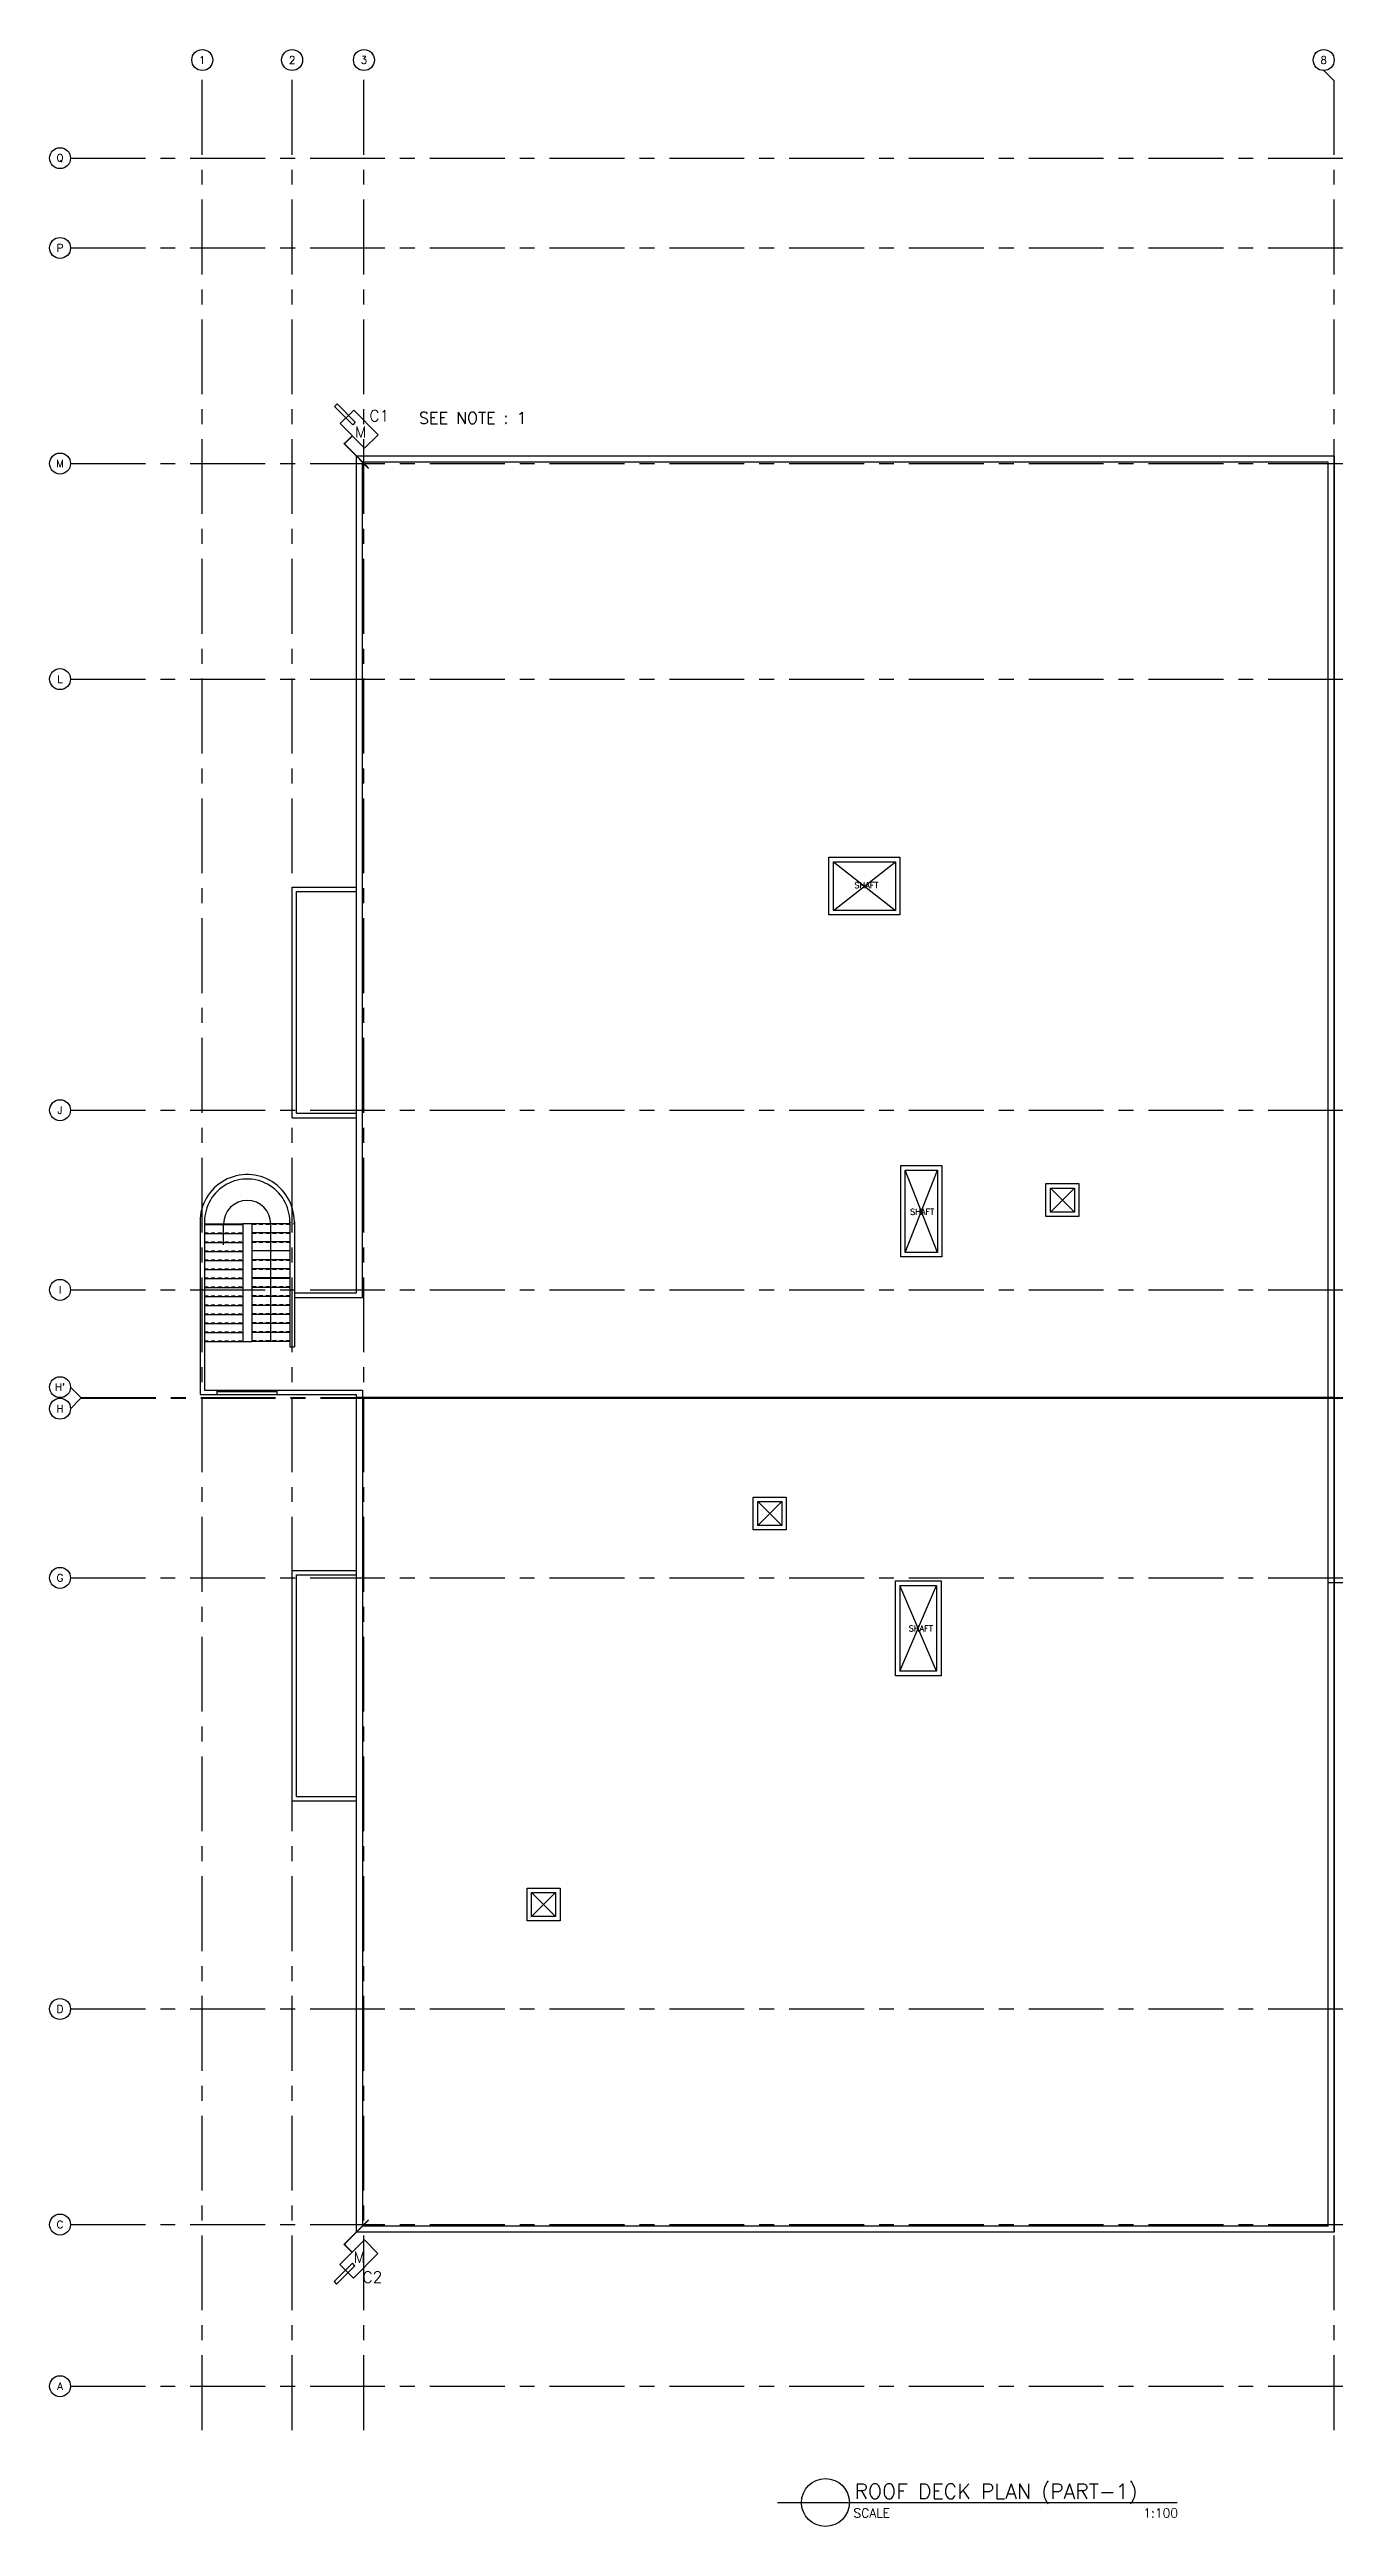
# Model space of a CAD drawing. Extents: x 89222.2 to 89308.7, y 39917.8 to 40003.3.
# Drawn here: x 89222.2 to 89265.2, y 39918.4 to 40001.1 of the extents above; entities that cross this region are included whole.
import ezdxf
from ezdxf.enums import TextEntityAlignment as Align

# ---------------------------------------------------------------- set-up
doc = ezdxf.new("R2010")
doc.units = 0
doc.header["$MEASUREMENT"] = 0
doc.linetypes.add('CENTERX2', pattern=[4, 2.5, -0.5, 0.5, -0.5])
doc.linetypes.add('HIDDEN2', pattern=[0.1875, 0.125, -0.0625])
doc.layers.get('0').update_dxf_attribs({"color": 11, "linetype": 'CONTINUOUS'})
for name, color, linetype in [('AX', 11, 'CONTINUOUS'), ('AX-CR', 11, 'CONTINUOUS'), ('AX-TXT', 11, 'CONTINUOUS'), ('AXES', 11, 'CENTERX2'), ('COL', 11, 'CONTINUOUS'), ('E-CCTV', 4, 'CONTINUOUS'), ('E-TV', 4, 'CONTINUOUS'), ('EJ', 11, 'CONTINUOUS'), ('PROJ-L', 11, 'CONTINUOUS'), ('ROOF', 11, 'CONTINUOUS'), ('SHAFT', 11, 'CONTINUOUS'), ('SHAFTS', 11, 'CONTINUOUS'), ('STR', 11, 'CONTINUOUS'), ('TEXT', 11, 'CONTINUOUS'), ('TITLETEXT', 11, 'CONTINUOUS'), ('TXT', 3, 'CONTINUOUS'), ('WALL', 11, 'CONTINUOUS'), ('WIN', 11, 'CONTINUOUS')]:
    doc.layers.add(name, color=color, linetype=linetype)
doc.styles.add('ROMANS', font='ROMANS.shx')

# ---------------------------------------------------------------- blocks, each defined once
blk = doc.blocks.new('AXU')
at = {"layer": 'AX-CR'}
blk.add_circle((0, 350), 350, dxfattribs=at)
at = {"layer": 'AX-TXT', "style": 'ROMANS'}
blk.add_attdef('AX', text='', height=250, dxfattribs=at).set_placement((0, 350), align=Align.MIDDLE)
blk = doc.blocks.new('AXL')
at = {"layer": 'AX-CR'}
blk.add_circle((-350, 0), 350, dxfattribs=at)
at = {"layer": 'AX-TXT', "style": 'ROMANS'}
blk.add_attdef('AX', text='', height=250, dxfattribs=at).set_placement((-350, 0), align=Align.MIDDLE)

msp = doc.modelspace()

# ---------------------------------------------------------------- linework, layer by layer
for p, q in [((89228.999, 39961.9), (89228.699, 39961.9)), ((89228.699, 39961.9), (89228.699, 39957.98)), ((89228.999, 39961.9), (89228.999, 39957.98)), ((89229.11, 39960.1), (89228.999, 39960.1)), ((89229.078, 39960.08), (89228.999, 39960.08)), ((89228.699, 39957.98), (89228.999, 39957.98))]:
    msp.add_line(p, q)
at = {"layer": 'AXES'}
for p, q in [((89227.349, 39921.615), (89227.349, 40000.428)), ((89230.349, 39921.615), (89230.349, 40000.428)), ((89232.749, 39921.615), (89232.749, 40000.428)), ((89265.149, 40000.078), (89264.799, 40000.428)), ((89265.149, 39921.615), (89265.149, 40000.078)), ((89222.949, 39997.5), (89290.989, 39997.5)), ((89222.949, 39994.5), (89290.989, 39994.5)), ((89222.949, 39987.3), (89290.989, 39987.3)), ((89222.949, 39980.1), (89290.989, 39980.1)), ((89222.949, 39965.7), (89290.989, 39965.7)), ((89222.949, 39959.7), (89290.989, 39959.7)), ((89223.299, 39956.1), (89222.949, 39956.45)), ((89223.299, 39956.08), (89222.949, 39955.73)), ((89223.299, 39956.1), (89290.989, 39956.1)), ((89223.299, 39956.08), (89290.989, 39956.08)), ((89222.949, 39950.08), (89290.989, 39950.08)), ((89222.949, 39935.68), (89290.989, 39935.68)), ((89222.949, 39928.48), (89290.989, 39928.48)), ((89264.989, 39928.48), (89307.948, 39928.48)), ((89222.949, 39923.08), (89290.989, 39923.08))]:
    msp.add_line(p, q, dxfattribs=at)
at = {"layer": 'COL'}
for p, q in [((89248.274, 39974.15), (89250.649, 39974.15)), ((89248.274, 39972.225), (89248.274, 39974.15)), ((89250.649, 39974.15), (89250.649, 39972.743)), ((89250.649, 39972.225), (89248.274, 39972.225)), ((89250.649, 39972.743), (89250.649, 39972.225)), ((89250.5, 39949.98), (89252.024, 39949.98)), ((89250.5, 39946.81), (89250.5, 39949.98)), ((89250.65, 39949.83), (89251.874, 39949.83)), ((89250.65, 39946.96), (89250.65, 39949.83)), ((89251.874, 39949.83), (89251.874, 39946.96)), ((89252.024, 39949.98), (89252.024, 39946.81)), ((89252.024, 39946.81), (89250.5, 39946.81)), ((89251.874, 39946.96), (89250.65, 39946.96))]:
    msp.add_line(p, q, dxfattribs=at)
for points in [[(89248.424, 39974), (89250.499, 39974), (89250.499, 39972.375), (89248.424, 39972.375)], [(89250.674, 39963.85), (89252.049, 39963.85), (89252.049, 39960.8), (89250.674, 39960.8)], [(89250.824, 39963.7), (89251.899, 39963.7), (89251.899, 39960.95), (89250.824, 39960.95)], [(89255.524, 39963.25), (89256.624, 39963.25), (89256.624, 39962.15), (89255.524, 39962.15)], [(89255.674, 39963.1), (89256.474, 39963.1), (89256.474, 39962.3), (89255.674, 39962.3)], [(89245.749, 39952.78), (89246.849, 39952.78), (89246.849, 39951.68), (89245.749, 39951.68)], [(89245.899, 39952.63), (89246.699, 39952.63), (89246.699, 39951.83), (89245.899, 39951.83)], [(89238.199, 39939.72), (89239.299, 39939.72), (89239.299, 39938.62), (89238.199, 39938.62)], [(89238.349, 39939.57), (89239.149, 39939.57), (89239.149, 39938.77), (89238.349, 39938.77)]]:
    msp.add_lwpolyline(points, close=True, dxfattribs=at)
at = {"layer": 'E-CCTV', "color": 4, "const_width": 0.05}
for points in [[(89232.358, 39988.223), (89232.093, 39987.962), (89232.905, 39987.138)], [(89232.352, 39927.557), (89232.089, 39927.822), (89232.909, 39928.638)]]:
    msp.add_lwpolyline(points, dxfattribs=at)
at = {"layer": 'E-CCTV', "color": 4, "linetype": 'Continuous'}
for points in [[(89231.854, 39989.291), (89232.458, 39988.679), (89232.372, 39988.594), (89231.768, 39989.207)], [(89232.411, 39989.088), (89233.223, 39988.263), (89232.765, 39987.811), (89231.952, 39988.636)], [(89232.396, 39926.692), (89233.216, 39927.509), (89232.762, 39927.966), (89231.941, 39927.149)], [(89231.837, 39926.494), (89232.446, 39927.101), (89232.361, 39927.186), (89231.752, 39926.58)]]:
    msp.add_3dface(points, dxfattribs=at)
at = {"layer": 'EJ'}
for p, q in [((89265.149, 39928.23), (89265.149, 39987.55)), ((89232.499, 39956.1), (89307.948, 39956.1)), ((89232.499, 39956.08), (89307.948, 39956.08))]:
    msp.add_line(p, q, dxfattribs=at)
at = {"layer": 'EJ', "color": 8}
msp.add_line((89265.149, 39977.5), (89265.149, 39959.45), dxfattribs=at)
at = {"layer": 'PROJ-L'}
for p, q in [((89230.349, 39973.15), (89232.499, 39973.15)), ((89230.349, 39965.451), (89230.349, 39973.15)), ((89230.499, 39973), (89232.499, 39973)), ((89230.499, 39965.601), (89230.499, 39973)), ((89230.349, 39965.451), (89232.499, 39965.451)), ((89230.499, 39965.601), (89232.499, 39965.601)), ((89230.349, 39950.33), (89232.499, 39950.33)), ((89230.349, 39942.631), (89230.349, 39950.33)), ((89230.499, 39950.18), (89232.499, 39950.18)), ((89230.499, 39942.781), (89230.499, 39950.18)), ((89230.349, 39942.631), (89232.499, 39942.631)), ((89230.499, 39942.781), (89232.499, 39942.781))]:
    msp.add_line(p, q, dxfattribs=at)
at = {"layer": 'ROOF'}
for p, q in [((89232.499, 39959.6), (89232.499, 39987.55)), ((89265.149, 39987.55), (89232.499, 39987.55)), ((89232.699, 39959.45), (89232.699, 39987.35)), ((89264.949, 39987.35), (89232.699, 39987.35)), ((89264.949, 39928.43), (89264.949, 39987.35)), ((89265.149, 39987.55), (89265.149, 39928.23)), ((89230.424, 39959.6), (89232.499, 39959.6)), ((89230.424, 39959.45), (89232.699, 39959.45)), ((89229.849, 39956.35), (89232.699, 39956.35)), ((89232.699, 39956.35), (89232.699, 39950.33)), ((89230.424, 39956.2), (89232.499, 39956.2)), ((89232.499, 39928.23), (89232.499, 39956.2)), ((89265.149, 39956.1), (89232.499, 39956.1)), ((89265.149, 39956.08), (89232.499, 39956.08)), ((89232.699, 39950.33), (89232.699, 39928.43)), ((89264.949, 39949.93), (89274.989, 39949.93)), ((89265.149, 39928.23), (89232.499, 39928.23)), ((89264.949, 39928.43), (89232.699, 39928.43))]:
    msp.add_line(p, q, dxfattribs=at)
at = {"layer": 'SHAFTS', "color": 97, "linetype": 'Continuous'}
for p, q in [((89248.424, 39972.375), (89250.499, 39974)), ((89248.424, 39974), (89250.499, 39972.375)), ((89248.424, 39972.375), (89250.499, 39974)), ((89251.899, 39960.95), (89250.824, 39963.7)), ((89250.824, 39960.95), (89251.899, 39963.7)), ((89256.474, 39963.1), (89255.674, 39962.3)), ((89255.674, 39963.1), (89256.474, 39962.3)), ((89245.899, 39952.63), (89246.699, 39951.83)), ((89246.699, 39952.63), (89245.899, 39951.83)), ((89251.874, 39946.96), (89250.649, 39949.83)), ((89250.649, 39946.96), (89251.874, 39949.83)), ((89238.349, 39939.57), (89239.149, 39938.77)), ((89239.149, 39939.57), (89238.349, 39938.77))]:
    msp.add_line(p, q, dxfattribs=at)
at = {"layer": 'SHAFTS'}
msp.add_line((89248.424, 39974), (89250.499, 39972.375), dxfattribs=at)
at = {"layer": 'SHAFTS', "linetype": 'Continuous'}
for p, q in [((89251.899, 39960.95), (89250.824, 39963.7)), ((89250.824, 39960.95), (89251.899, 39963.7)), ((89251.874, 39946.96), (89250.649, 39949.83)), ((89250.649, 39946.96), (89251.874, 39949.83))]:
    msp.add_line(p, q, dxfattribs=at)
at = {"layer": 'STR', "linetype": 'HIDDEN2'}
for p, q in [((89227.424, 39961.9), (89228.699, 39961.9)), ((89227.424, 39961.88), (89228.699, 39961.88)), ((89227.424, 39961.6), (89228.699, 39961.6)), ((89227.424, 39961.3), (89228.699, 39961.3)), ((89230.274, 39961.88), (89228.999, 39961.88)), ((89230.274, 39961.58), (89228.999, 39961.58)), ((89230.274, 39961.28), (89228.999, 39961.28)), ((89227.424, 39961), (89228.699, 39961)), ((89227.424, 39960.98), (89228.699, 39960.98)), ((89227.424, 39960.7), (89228.699, 39960.7)), ((89227.424, 39960.4), (89228.699, 39960.4)), ((89230.274, 39960.68), (89228.999, 39960.68)), ((89230.274, 39960.38), (89228.999, 39960.38)), ((89227.424, 39960.1), (89228.699, 39960.1)), ((89227.424, 39959.8), (89228.699, 39959.8)), ((89230.274, 39959.8), (89228.999, 39959.8)), ((89227.424, 39959.5), (89228.699, 39959.5)), ((89227.424, 39959.2), (89228.699, 39959.2)), ((89227.424, 39958.9), (89228.699, 39958.9)), ((89230.274, 39959.5), (89228.999, 39959.5)), ((89230.274, 39959.2), (89228.999, 39959.2)), ((89230.274, 39958.9), (89228.999, 39958.9)), ((89227.424, 39958.6), (89228.699, 39958.6)), ((89227.424, 39958.3), (89228.699, 39958.3)), ((89227.424, 39958), (89228.699, 39958)), ((89230.274, 39958.6), (89228.999, 39958.6)), ((89230.274, 39958.3), (89228.999, 39958.3)), ((89230.274, 39958), (89228.999, 39958))]:
    msp.add_line(p, q, dxfattribs=at)
at = {"layer": 'STR'}
for p, q in [((89227.424, 39961.9), (89228.699, 39961.9)), ((89227.424, 39961.88), (89228.699, 39961.88)), ((89227.424, 39961.58), (89228.699, 39961.58)), ((89227.424, 39961.28), (89228.699, 39961.28)), ((89228.061, 39961.207), (89228.061, 39961.902)), ((89230.274, 39961.9), (89228.999, 39961.9)), ((89230.274, 39961.6), (89228.999, 39961.6)), ((89230.274, 39961.3), (89228.999, 39961.3)), ((89229.636, 39957.98), (89229.636, 39961.902)), ((89227.424, 39960.98), (89228.699, 39960.98)), ((89227.424, 39960.68), (89228.699, 39960.68)), ((89227.424, 39960.38), (89228.699, 39960.38)), ((89230.274, 39961), (89228.999, 39961)), ((89230.274, 39960.7), (89228.999, 39960.7)), ((89230.274, 39960.4), (89228.999, 39960.4)), ((89227.424, 39960.08), (89228.699, 39960.08)), ((89227.424, 39959.78), (89228.699, 39959.78)), ((89230.274, 39960.1), (89228.999, 39960.1)), ((89230.274, 39960.08), (89228.999, 39960.08)), ((89230.274, 39959.78), (89228.999, 39959.78)), ((89227.424, 39959.48), (89228.699, 39959.48)), ((89227.424, 39959.18), (89228.699, 39959.18)), ((89227.424, 39958.88), (89228.699, 39958.88)), ((89230.274, 39959.48), (89228.999, 39959.48)), ((89230.274, 39959.18), (89228.999, 39959.18)), ((89230.274, 39958.88), (89228.999, 39958.88)), ((89227.424, 39958.58), (89228.699, 39958.58)), ((89227.424, 39958.28), (89228.699, 39958.28)), ((89227.424, 39957.98), (89228.699, 39957.98)), ((89230.274, 39958.58), (89228.999, 39958.58)), ((89230.274, 39958.28), (89228.999, 39958.28)), ((89230.274, 39957.98), (89228.999, 39957.98))]:
    msp.add_line(p, q, dxfattribs=at)
msp.add_arc((89228.849, 39961.902), 0.787, 0, 180, dxfattribs=at)
at = {"layer": 'TEXT'}
msp.add_line((89246.557, 39919.196), (89259.908, 39919.196), dxfattribs=at)
msp.add_circle((89248.16, 39919.196), 0.8, dxfattribs=at)
at = {"layer": 'WALL'}
for p, q in [((89227.274, 39961.975), (89227.274, 39956.2)), ((89227.424, 39961.975), (89227.424, 39956.35)), ((89230.274, 39961.975), (89230.274, 39957.8)), ((89230.424, 39961.975), (89230.424, 39957.8)), ((89230.274, 39957.8), (89230.424, 39957.8)), ((89227.424, 39956.35), (89227.849, 39956.35)), ((89227.849, 39956.2), (89227.849, 39956.35)), ((89229.849, 39956.2), (89229.849, 39956.35)), ((89227.274, 39956.2), (89227.849, 39956.2)), ((89229.849, 39956.2), (89230.424, 39956.2))]:
    msp.add_line(p, q, dxfattribs=at)
for radius, start, end in [(1.575, 356.52974, 180), (1.425, 356.16393, 180.00002)]:
    msp.add_arc((89228.849, 39961.975), radius, start, end, dxfattribs=at)
at = {"layer": 'WIN'}
for p, q in [((89227.849, 39956.35), (89229.849, 39956.35)), ((89227.849, 39956.3), (89229.849, 39956.3)), ((89227.849, 39956.2), (89229.849, 39956.2))]:
    msp.add_line(p, q, dxfattribs=at)

# ---------------------------------------------------------------- block references
at = {"layer": 'AX', "xscale": 0.001, "yscale": 0.001, "zscale": 0.001}
for name, p, values in [('AXU', (89227.349, 40000.428), {'AX': '1'}), ('AXU', (89230.349, 40000.428), {'AX': '2'}), ('AXU', (89232.749, 40000.428), {'AX': '3'}), ('AXU', (89264.799, 40000.428), {'AX': '8'}), ('AXL', (89222.949, 39997.5), {'AX': 'Q'}), ('AXL', (89222.949, 39994.5), {'AX': 'P'}), ('AXL', (89222.949, 39987.3), {'AX': 'M'}), ('AXL', (89222.949, 39980.1), {'AX': 'L'}), ('AXL', (89222.949, 39965.7), {'AX': 'J'}), ('AXL', (89222.949, 39959.7), {'AX': 'I'}), ('AXL', (89222.949, 39956.45), {'AX': "H'"}), ('AXL', (89222.949, 39955.73), {'AX': 'H'}), ('AXL', (89222.949, 39950.08), {'AX': 'G'}), ('AXL', (89222.949, 39935.68), {'AX': 'D'}), ('AXL', (89222.949, 39928.48), {'AX': 'C'}), ('AXL', (89222.949, 39923.08), {'AX': 'A'})]:
    msp.add_blockref(name, p, dxfattribs=at).add_auto_attribs(values)

# ---------------------------------------------------------------- texts
at = {"layer": 'E-CCTV', "color": 4, "linetype": 'Continuous', "style": 'ROMANS'}
for s, p in [('M', (89232.447, 39988.166)), ('C1', (89232.931, 39988.709)), ('M', (89232.403, 39927.2)), ('C2', (89232.703, 39926.537))]:
    msp.add_text(s, height=0.375, dxfattribs=at).set_placement(p)
at = {"layer": 'E-TV', "color": 4, "style": 'ROMANS'}
msp.add_text('SEE NOTE : 1', height=0.39, dxfattribs=at).set_placement((89234.586, 39988.629))
at = {"layer": 'SHAFT', "style": 'ROMANS'}
for p in [(89249.529, 39973.215), (89251.389, 39962.307), (89251.347, 39948.392)]:
    msp.add_text('SHAFT', height=0.2, dxfattribs=at).set_placement(p, align=Align.MIDDLE)
at = {"layer": 'TITLETEXT', "color": 2, "style": 'ROMANS'}
msp.add_text('ROOF DECK PLAN (PART-1)', height=0.5, dxfattribs=at).set_placement((89249.13, 39919.32))
at = {"layer": 'TXT', "style": 'ROMANS'}
for s, p in [('SCALE', (89249.097, 39918.694)), ('1:100', (89258.776, 39918.694))]:
    msp.add_text(s, height=0.3, dxfattribs=at).set_placement(p)

doc.saveas('drawing.dxf')
